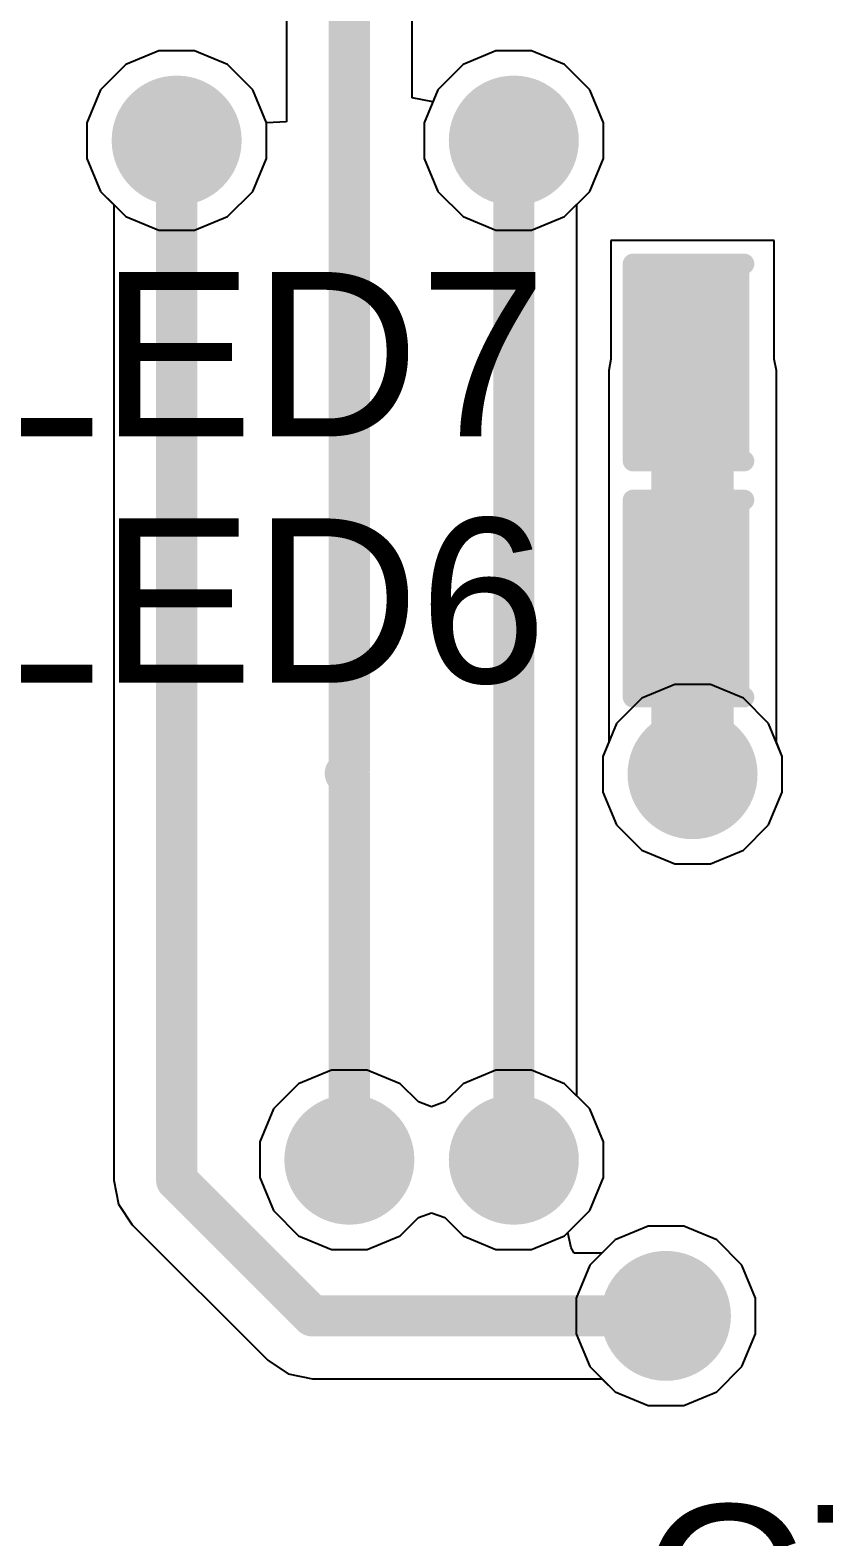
# Model space of a CAD drawing. Header units: millimetres. Extents: x 0 to 5423, y 0 to 5425.
# Drawn here: x 114.33 to 119.24, y 25.46 to 34.77 of the extents above; entities that cross this region are included whole.
import ezdxf

# ---------------------------------------------------------------- set-up
doc = ezdxf.new("R2010")
doc.units = ezdxf.units.MM
for name, color, linetype in [('BottomLayer', 5, 'Continuous'), ('BottomSolder', 6, 'Continuous'), ('TopLayer', 1, 'Continuous'), ('TopOverlay', 2, 'Continuous'), ('TopPaste', 8, 'Continuous'), ('TopSolder', 216, 'Continuous'), ('ViaHoleLayer', 16, 'Continuous')]:
    doc.layers.add(name, color=color, linetype=linetype)
doc.styles.add('Arial', font='', dxfattribs={"height": 0.2})
doc.styles.get('Arial').set_extended_font_data('Arial')

# ---------------------------------------------------------------- blocks, each defined once
blk = doc.blocks.new('LED_0603_296')
at = {"layer": 'TopLayer'}
for points in [[(-1, 0.5), (-0.5, 0.5), (-0.5, -0.5), (-1, -0.5)], [(0.5, 0.5), (1, 0.5), (1, -0.5), (0.5, -0.5)]]:
    blk.add_hatch(color=1, dxfattribs=at).paths.add_polyline_path(points)
at = {"layer": 'TopOverlay'}
blk.add_hatch(color=2, dxfattribs=at).paths.add_polyline_path([(1.1176, -0.6604), (1.7526, -0.6604), (1.7526, 0.6604), (1.1176, 0.6604)])
at = {"layer": 'TopPaste'}
for points in [[(-1, 0.5), (-0.5, 0.5), (-0.5, -0.5), (-1, -0.5)], [(0.5, 0.5), (1, 0.5), (1, -0.5), (0.5, -0.5)]]:
    blk.add_hatch(color=8, dxfattribs=at).paths.add_polyline_path(points)
at = {"layer": 'TopSolder'}
for points in [[(-1.1016, 0.6016), (-0.3984, 0.6016), (-0.3984, -0.6016), (-1.1016, -0.6016)], [(0.3984, 0.6016), (1.1016, 0.6016), (1.1016, -0.6016), (0.3984, -0.6016)]]:
    blk.add_hatch(color=216, dxfattribs=at).paths.add_polyline_path(points)
at = {"layer": 'TopOverlay', "const_width": 0.127}
for points in [[(-1.1176, 0.6096), (-0.4318, 0.6096)], [(-1.1176, -0.6096), (-1.1176, 0.6096)], [(0.4318, 0.6096), (1.1176, 0.6096)], [(1.1176, -0.6096), (1.1176, 0.6096)], [(-1.1176, -0.6096), (-0.4318, -0.6096)], [(0.4318, -0.6096), (1.1176, -0.6096)]]:
    blk.add_lwpolyline(points, dxfattribs=at)
at = {"layer": 'TopOverlay', "const_width": 0.0635}
for points in [[(-1.1494, 0.6096, 1), (-1.0858, 0.6096, 1)], [(-1.1494, 0.6096, 1), (-1.0858, 0.6096, 1)], [(-0.4636, 0.6096, 1), (-0.4001, 0.6096, 1)], [(0.4001, 0.6096, 1), (0.4636, 0.6096, 1)], [(1.0859, 0.6096, 1), (1.1494, 0.6096, 1)], [(1.0859, 0.6096, 1), (1.1494, 0.6096, 1)], [(-1.1494, -0.6096, 1), (-1.0858, -0.6096, 1)], [(-1.1494, -0.6096, 1), (-1.0858, -0.6096, 1)], [(-0.4636, -0.6096, 1), (-0.4001, -0.6096, 1)], [(0.4001, -0.6096, 1), (0.4636, -0.6096, 1)], [(1.0859, -0.6096, 1), (1.1494, -0.6096, 1)], [(1.0859, -0.6096, 1), (1.1494, -0.6096, 1)]]:
    blk.add_lwpolyline(points, format="xyb", close=True, dxfattribs=at)
blk = doc.blocks.new('LED_0603_297')
at = {"layer": 'TopLayer'}
for points in [[(-1, 0.5), (-0.5, 0.5), (-0.5, -0.5), (-1, -0.5)], [(0.5, 0.5), (1, 0.5), (1, -0.5), (0.5, -0.5)]]:
    blk.add_hatch(color=1, dxfattribs=at).paths.add_polyline_path(points)
at = {"layer": 'TopOverlay'}
blk.add_hatch(color=2, dxfattribs=at).paths.add_polyline_path([(1.1176, -0.6604), (1.7526, -0.6604), (1.7526, 0.6604), (1.1176, 0.6604)])
at = {"layer": 'TopPaste'}
for points in [[(-1, 0.5), (-0.5, 0.5), (-0.5, -0.5), (-1, -0.5)], [(0.5, 0.5), (1, 0.5), (1, -0.5), (0.5, -0.5)]]:
    blk.add_hatch(color=8, dxfattribs=at).paths.add_polyline_path(points)
at = {"layer": 'TopSolder'}
for points in [[(-1.1016, 0.6016), (-0.3984, 0.6016), (-0.3984, -0.6016), (-1.1016, -0.6016)], [(0.3984, 0.6016), (1.1016, 0.6016), (1.1016, -0.6016), (0.3984, -0.6016)]]:
    blk.add_hatch(color=216, dxfattribs=at).paths.add_polyline_path(points)
at = {"layer": 'TopOverlay', "const_width": 0.127}
for points in [[(-1.1176, 0.6096), (-0.4318, 0.6096)], [(-1.1176, -0.6096), (-1.1176, 0.6096)], [(0.4318, 0.6096), (1.1176, 0.6096)], [(1.1176, -0.6096), (1.1176, 0.6096)], [(-1.1176, -0.6096), (-0.4318, -0.6096)], [(0.4318, -0.6096), (1.1176, -0.6096)]]:
    blk.add_lwpolyline(points, dxfattribs=at)
at = {"layer": 'TopOverlay', "const_width": 0.0635}
for points in [[(-1.1494, 0.6096, 1), (-1.0858, 0.6096, 1)], [(-1.1494, 0.6096, 1), (-1.0858, 0.6096, 1)], [(-0.4636, 0.6096, 1), (-0.4001, 0.6096, 1)], [(0.4001, 0.6096, 1), (0.4636, 0.6096, 1)], [(1.0859, 0.6096, 1), (1.1494, 0.6096, 1)], [(1.0859, 0.6096, 1), (1.1494, 0.6096, 1)], [(-1.1494, -0.6096, 1), (-1.0858, -0.6096, 1)], [(-1.1494, -0.6096, 1), (-1.0858, -0.6096, 1)], [(-0.4636, -0.6096, 1), (-0.4001, -0.6096, 1)], [(0.4001, -0.6096, 1), (0.4636, -0.6096, 1)], [(1.0859, -0.6096, 1), (1.1494, -0.6096, 1)], [(1.0859, -0.6096, 1), (1.1494, -0.6096, 1)]]:
    blk.add_lwpolyline(points, format="xyb", close=True, dxfattribs=at)

msp = doc.modelspace()

# ---------------------------------------------------------------- hatches: boundary and pattern name
at = {"layer": 'BottomLayer'}
h = msp.add_hatch(color=5, dxfattribs=at)
edge = h.paths.add_edge_path()
edge.add_arc((115.2398, 34.0868), 0.3, 0, 360)
h = msp.add_hatch(color=5, dxfattribs=at)
edge = h.paths.add_edge_path()
edge.add_arc((117.3226, 34.0868), 0.3, 0, 360)
h = msp.add_hatch(color=5, dxfattribs=at)
edge = h.paths.add_edge_path()
edge.add_arc((118.4268, 30.1704), 0.3, 0, 360)
h = msp.add_hatch(color=5, dxfattribs=at)
edge = h.paths.add_edge_path()
edge.add_arc((116.3066, 27.7876), 0.3, 0, 360)
h = msp.add_hatch(color=5, dxfattribs=at)
edge = h.paths.add_edge_path()
edge.add_arc((117.3226, 27.7876), 0.3, 0, 360)
h = msp.add_hatch(color=5, dxfattribs=at)
edge = h.paths.add_edge_path()
edge.add_arc((118.2624, 26.8224), 0.3, 0, 360)
at = {"layer": 'BottomSolder'}
h = msp.add_hatch(color=6, dxfattribs=at)
edge = h.paths.add_edge_path()
edge.add_arc((115.2398, 34.0868), 0.4016, 0, 360)
h = msp.add_hatch(color=6, dxfattribs=at)
edge = h.paths.add_edge_path()
edge.add_arc((117.3226, 34.0868), 0.4016, 0, 360)
h = msp.add_hatch(color=6, dxfattribs=at)
edge = h.paths.add_edge_path()
edge.add_arc((118.4268, 30.1704), 0.4016, 0, 360)
h = msp.add_hatch(color=6, dxfattribs=at)
edge = h.paths.add_edge_path()
edge.add_arc((116.3066, 27.7876), 0.4016, 0, 360)
h = msp.add_hatch(color=6, dxfattribs=at)
edge = h.paths.add_edge_path()
edge.add_arc((117.3226, 27.7876), 0.4016, 0, 360)
h = msp.add_hatch(color=6, dxfattribs=at)
edge = h.paths.add_edge_path()
edge.add_arc((118.2624, 26.8224), 0.4016, 0, 360)
at = {"layer": 'TopLayer'}
h = msp.add_hatch(color=1, dxfattribs=at)
edge = h.paths.add_edge_path()
edge.add_arc((115.2398, 34.0868), 0.3, 0, 360)
h = msp.add_hatch(color=1, dxfattribs=at)
edge = h.paths.add_edge_path()
edge.add_arc((117.3226, 34.0868), 0.3, 0, 360)
h = msp.add_hatch(color=1, dxfattribs=at)
edge = h.paths.add_edge_path()
edge.add_arc((118.4268, 30.1704), 0.3, 0, 360)
h = msp.add_hatch(color=1, dxfattribs=at)
edge = h.paths.add_edge_path()
edge.add_arc((116.3066, 27.7876), 0.3, 0, 360)
h = msp.add_hatch(color=1, dxfattribs=at)
edge = h.paths.add_edge_path()
edge.add_arc((117.3226, 27.7876), 0.3, 0, 360)
h = msp.add_hatch(color=1, dxfattribs=at)
edge = h.paths.add_edge_path()
edge.add_arc((118.2624, 26.8224), 0.3, 0, 360)
at = {"layer": 'TopSolder'}
h = msp.add_hatch(color=216, dxfattribs=at)
edge = h.paths.add_edge_path()
edge.add_arc((115.2398, 34.0868), 0.4016, 0, 360)
h = msp.add_hatch(color=216, dxfattribs=at)
edge = h.paths.add_edge_path()
edge.add_arc((117.3226, 34.0868), 0.4016, 0, 360)
h = msp.add_hatch(color=216, dxfattribs=at)
edge = h.paths.add_edge_path()
edge.add_arc((118.4268, 30.1704), 0.4016, 0, 360)
h = msp.add_hatch(color=216, dxfattribs=at)
edge = h.paths.add_edge_path()
edge.add_arc((116.3066, 27.7876), 0.4016, 0, 360)
h = msp.add_hatch(color=216, dxfattribs=at)
edge = h.paths.add_edge_path()
edge.add_arc((117.3226, 27.7876), 0.4016, 0, 360)
h = msp.add_hatch(color=216, dxfattribs=at)
edge = h.paths.add_edge_path()
edge.add_arc((118.2624, 26.8224), 0.4016, 0, 360)
at = {"layer": 'ViaHoleLayer'}
h = msp.add_hatch(color=16, dxfattribs=at)
edge = h.paths.add_edge_path()
edge.add_arc((115.2398, 34.0868), 0.15, 0, 360)
h = msp.add_hatch(color=16, dxfattribs=at)
edge = h.paths.add_edge_path()
edge.add_arc((117.3226, 34.0868), 0.15, 0, 360)
h = msp.add_hatch(color=16, dxfattribs=at)
edge = h.paths.add_edge_path()
edge.add_arc((118.4268, 30.1704), 0.15, 0, 360)
h = msp.add_hatch(color=16, dxfattribs=at)
edge = h.paths.add_edge_path()
edge.add_arc((116.3066, 27.7876), 0.15, 0, 360)
h = msp.add_hatch(color=16, dxfattribs=at)
edge = h.paths.add_edge_path()
edge.add_arc((117.3226, 27.7876), 0.15, 0, 360)
h = msp.add_hatch(color=16, dxfattribs=at)
edge = h.paths.add_edge_path()
edge.add_arc((118.2624, 26.8224), 0.15, 0, 360)

# ---------------------------------------------------------------- linework, layer by layer
at = {"layer": 'BottomLayer'}
for p, q in [((114.926, 34.5565), (114.7702, 34.4006)), ((115.1296, 34.6408), (114.926, 34.5565)), ((115.35, 34.6408), (115.1296, 34.6408)), ((115.5536, 34.5565), (115.35, 34.6408)), ((115.7095, 34.4006), (115.5536, 34.5565)), ((117.0088, 34.5565), (116.853, 34.4006)), ((117.2124, 34.6408), (117.0088, 34.5565)), ((117.4328, 34.6408), (117.2124, 34.6408)), ((117.6364, 34.5565), (117.4328, 34.6408)), ((117.7923, 34.4006), (117.6364, 34.5565)), ((114.7702, 34.4006), (114.6858, 34.197)), ((115.7938, 34.197), (115.7095, 34.4006)), ((116.853, 34.4006), (116.7686, 34.197)), ((117.8766, 34.197), (117.7923, 34.4006)), ((114.6858, 34.197), (114.6858, 33.9766)), ((115.7938, 33.9766), (115.7938, 34.197)), ((116.7686, 34.197), (116.7686, 33.9766)), ((117.8766, 33.9766), (117.8766, 34.197)), ((114.6858, 33.9766), (114.7702, 33.773)), ((115.7095, 33.773), (115.7938, 33.9766)), ((116.7686, 33.9766), (116.853, 33.773)), ((117.7923, 33.773), (117.8766, 33.9766)), ((114.7702, 33.773), (114.926, 33.6172)), ((115.5536, 33.6172), (115.7095, 33.773)), ((116.853, 33.773), (117.0088, 33.6172)), ((117.6364, 33.6172), (117.7923, 33.773)), ((114.926, 33.6172), (115.1296, 33.5328)), ((115.1296, 33.5328), (115.35, 33.5328)), ((115.35, 33.5328), (115.5536, 33.6172)), ((117.0088, 33.6172), (117.2124, 33.5328)), ((117.2124, 33.5328), (117.4328, 33.5328)), ((117.4328, 33.5328), (117.6364, 33.6172)), ((118.113, 30.6401), (117.9572, 30.4842)), ((118.3166, 30.7244), (118.113, 30.6401)), ((118.537, 30.7244), (118.3166, 30.7244)), ((118.7406, 30.6401), (118.537, 30.7244)), ((118.8965, 30.4842), (118.7406, 30.6401)), ((117.9572, 30.4842), (117.8728, 30.2806)), ((118.9808, 30.2806), (118.8965, 30.4842)), ((117.8728, 30.2806), (117.8728, 30.0602)), ((118.9808, 30.0602), (118.9808, 30.2806)), ((117.8728, 30.0602), (117.9572, 29.8566)), ((118.8965, 29.8566), (118.9808, 30.0602)), ((117.9572, 29.8566), (118.113, 29.7008)), ((118.7406, 29.7008), (118.8965, 29.8566)), ((118.113, 29.7008), (118.3166, 29.6164)), ((118.3166, 29.6164), (118.537, 29.6164)), ((118.537, 29.6164), (118.7406, 29.7008)), ((116.1964, 28.3416), (115.9928, 28.2573)), ((116.4168, 28.3416), (116.1964, 28.3416)), ((116.6204, 28.2573), (116.4168, 28.3416)), ((117.2124, 28.3416), (117.0088, 28.2573)), ((117.4328, 28.3416), (117.2124, 28.3416)), ((117.6364, 28.2573), (117.4328, 28.3416)), ((115.9928, 28.2573), (115.837, 28.1014)), ((116.7333, 28.1444), (116.6204, 28.2573)), ((117.0088, 28.2573), (116.8959, 28.1444)), ((117.7923, 28.1014), (117.6364, 28.2573)), ((116.8146, 28.1152), (116.7333, 28.1444)), ((116.8959, 28.1444), (116.8146, 28.1152)), ((115.837, 28.1014), (115.7526, 27.8978)), ((117.8766, 27.8978), (117.7923, 28.1014)), ((115.7526, 27.8978), (115.7526, 27.6774)), ((117.8766, 27.6774), (117.8766, 27.8978)), ((115.7526, 27.6774), (115.837, 27.4738)), ((117.7923, 27.4738), (117.8766, 27.6774)), ((115.837, 27.4738), (115.9928, 27.318)), ((117.6364, 27.318), (117.7923, 27.4738)), ((116.6204, 27.318), (116.7333, 27.4308)), ((116.7333, 27.4308), (116.8146, 27.46)), ((116.8146, 27.46), (116.8959, 27.4308)), ((116.8959, 27.4308), (117.0088, 27.318)), ((115.9928, 27.318), (116.1964, 27.2336)), ((116.4168, 27.2336), (116.6204, 27.318)), ((117.0088, 27.318), (117.2124, 27.2336)), ((117.4328, 27.2336), (117.6364, 27.318)), ((117.9486, 27.2921), (117.7928, 27.1362)), ((118.1522, 27.3764), (117.9486, 27.2921)), ((118.3726, 27.3764), (118.1522, 27.3764)), ((118.5762, 27.2921), (118.3726, 27.3764)), ((118.7321, 27.1362), (118.5762, 27.2921)), ((116.1964, 27.2336), (116.4168, 27.2336)), ((117.2124, 27.2336), (117.4328, 27.2336)), ((117.7928, 27.1362), (117.7084, 26.9326)), ((118.8164, 26.9326), (118.7321, 27.1362)), ((117.7084, 26.9326), (117.7084, 26.7122)), ((118.8164, 26.7122), (118.8164, 26.9326)), ((117.7084, 26.7122), (117.7928, 26.5086)), ((118.7321, 26.5086), (118.8164, 26.7122)), ((117.7928, 26.5086), (117.9486, 26.3528)), ((118.5762, 26.3528), (118.7321, 26.5086)), ((117.9486, 26.3528), (118.1522, 26.2684)), ((118.1522, 26.2684), (118.3726, 26.2684)), ((118.3726, 26.2684), (118.5762, 26.3528))]:
    msp.add_line(p, q, dxfattribs=at)
at = {"layer": 'TopLayer'}
for p, q in [((115.9181, 36.322), (115.9181, 34.2034)), ((116.6951, 34.3513), (116.6951, 36.1611)), ((114.926, 34.5565), (114.7702, 34.4006)), ((115.1296, 34.6408), (114.926, 34.5565)), ((115.35, 34.6408), (115.1296, 34.6408)), ((115.5536, 34.5565), (115.35, 34.6408)), ((115.7095, 34.4006), (115.5536, 34.5565)), ((117.0088, 34.5565), (116.853, 34.4006)), ((117.2124, 34.6408), (117.0088, 34.5565)), ((117.4328, 34.6408), (117.2124, 34.6408)), ((117.6364, 34.5565), (117.4328, 34.6408)), ((117.7923, 34.4006), (117.6364, 34.5565)), ((114.7702, 34.4006), (114.6858, 34.197)), ((115.7938, 34.197), (115.7095, 34.4006)), ((116.853, 34.4006), (116.8221, 34.3261)), ((117.8766, 34.197), (117.7923, 34.4006)), ((116.8221, 34.3261), (116.6951, 34.3513)), ((114.6858, 34.197), (114.6858, 33.9766)), ((115.9181, 34.2034), (115.7938, 34.197)), ((117.8766, 33.9766), (117.8766, 34.197)), ((114.6858, 33.9766), (114.7702, 33.773)), ((117.7923, 33.773), (117.8766, 33.9766)), ((114.7702, 33.773), (114.8513, 33.6918)), ((117.7111, 33.6918), (117.7923, 33.773)), ((114.8513, 33.6918), (114.8513, 27.6606)), ((117.7111, 28.1826), (117.7111, 33.6918)), ((118.9308, 33.4692), (117.9228, 33.4692)), ((117.9228, 33.4692), (117.9228, 32.7351)), ((118.9308, 32.7352), (118.9308, 33.4692)), ((117.9228, 32.7351), (117.9089, 32.665)), ((118.9448, 32.665), (118.9308, 32.7352)), ((117.9089, 32.665), (117.9089, 30.3676)), ((118.9448, 30.3676), (118.9448, 32.665)), ((117.9089, 30.3676), (117.8728, 30.2806)), ((118.9808, 30.2806), (118.9448, 30.3676)), ((117.8728, 30.2806), (117.8728, 30.0602)), ((118.9808, 30.0602), (118.9808, 30.2806)), ((117.8728, 30.0602), (117.9572, 29.8566)), ((118.8965, 29.8566), (118.9808, 30.0602)), ((117.9572, 29.8566), (118.113, 29.7008)), ((118.7406, 29.7008), (118.8965, 29.8566)), ((118.113, 29.7008), (118.3166, 29.6164)), ((118.3166, 29.6164), (118.537, 29.6164)), ((118.537, 29.6164), (118.7406, 29.7008)), ((117.7923, 28.1014), (117.7111, 28.1826)), ((117.8766, 27.8978), (117.7923, 28.1014)), ((117.8766, 27.6774), (117.8766, 27.8978)), ((114.8513, 27.6606), (114.8809, 27.512)), ((117.7923, 27.4738), (117.8766, 27.6774)), ((114.8809, 27.512), (114.9651, 27.3859)), ((117.6564, 27.3379), (117.7923, 27.4738)), ((114.9651, 27.3859), (115.8033, 26.5477)), ((117.6772, 27.2437), (117.6564, 27.3379)), ((117.9486, 27.2921), (117.8674, 27.2109)), ((118.1522, 27.3764), (117.9486, 27.2921)), ((118.3726, 27.3764), (118.1522, 27.3764)), ((118.5762, 27.2921), (118.3726, 27.3764)), ((118.7321, 27.1362), (118.5762, 27.2921)), ((117.6953, 27.2109), (117.6772, 27.2437)), ((117.8674, 27.2109), (117.6953, 27.2109)), ((118.8164, 26.9326), (118.7321, 27.1362)), ((118.8164, 26.7122), (118.8164, 26.9326)), ((118.7321, 26.5086), (118.8164, 26.7122)), ((115.8033, 26.5477), (115.9294, 26.4635)), ((115.9294, 26.4635), (116.078, 26.4339)), ((118.5762, 26.3528), (118.7321, 26.5086)), ((116.078, 26.4339), (117.8674, 26.4339)), ((117.8674, 26.4339), (117.9486, 26.3528)), ((117.9486, 26.3528), (118.1522, 26.2684)), ((118.1522, 26.2684), (118.3726, 26.2684)), ((118.3726, 26.2684), (118.5762, 26.3528))]:
    msp.add_line(p, q, dxfattribs=at)
for points, const_width in [([(116.3066, 30.2006), (116.3066, 36.322)], 0.254), ([(115.2398, 27.6606), (115.2398, 34.0868)], 0.254), ([(117.3226, 27.7876), (117.3226, 34.0868)], 0.254), ([(118.4268, 30.1704), (118.4268, 32.665)], 0.508), ([(116.2812, 30.1752), (116.3066, 30.2006)], 0.254), ([(116.3066, 27.7876), (116.3066, 30.1704)], 0.254), ([(115.2398, 27.6606), (116.078, 26.8224)], 0.254), ([(116.078, 26.8224), (118.2624, 26.8224)], 0.254)]:
    msp.add_lwpolyline(points, dxfattribs=dict(at, const_width=const_width))
for points, const_width in [([(115.1763, 34.0868, 1), (115.3033, 34.0868, 1)], 0.127), ([(117.2591, 34.0868, 1), (117.3861, 34.0868, 1)], 0.127), ([(118.2998, 32.665, 1), (118.5538, 32.665, 1)], 0.254), ([(118.2998, 30.1704, 1), (118.5538, 30.1704, 1)], 0.254), ([(116.2177, 30.1752, 1), (116.3447, 30.1752, 1)], 0.127), ([(116.2431, 30.2006, 1), (116.3701, 30.2006, 1)], 0.127), ([(116.2431, 30.2006, 1), (116.3701, 30.2006, 1)], 0.127), ([(116.2431, 30.1704, 1), (116.3701, 30.1704, 1)], 0.127), ([(116.2431, 27.7876, 1), (116.3701, 27.7876, 1)], 0.127), ([(117.2591, 27.7876, 1), (117.3861, 27.7876, 1)], 0.127), ([(115.1763, 27.6606, 1), (115.3033, 27.6606, 1)], 0.127), ([(115.1763, 27.6606, 1), (115.3033, 27.6606, 1)], 0.127), ([(116.0145, 26.8224, 1), (116.1415, 26.8224, 1)], 0.127), ([(116.0145, 26.8224, 1), (116.1415, 26.8224, 1)], 0.127), ([(118.1989, 26.8224, 1), (118.3259, 26.8224, 1)], 0.127)]:
    msp.add_lwpolyline(points, format="xyb", close=True, dxfattribs=dict(at, const_width=const_width))

# ---------------------------------------------------------------- block references
for name, p in [('LED_0603_296', (119.1768, 32.7152)), ('LED_0603_297', (119.1768, 31.2558))]:
    msp.add_blockref(name, p)

# ---------------------------------------------------------------- texts
at = {"layer": 'TopOverlay', "style": 'Arial'}
for s, p in [('LED7', (113.9771, 32.2588)), ('LED6', (113.9771, 30.7357)), ('C70', (118.102, 24.6382))]:
    msp.add_text(s, height=1.016, dxfattribs=at).set_placement(p)

doc.saveas('drawing.dxf')
